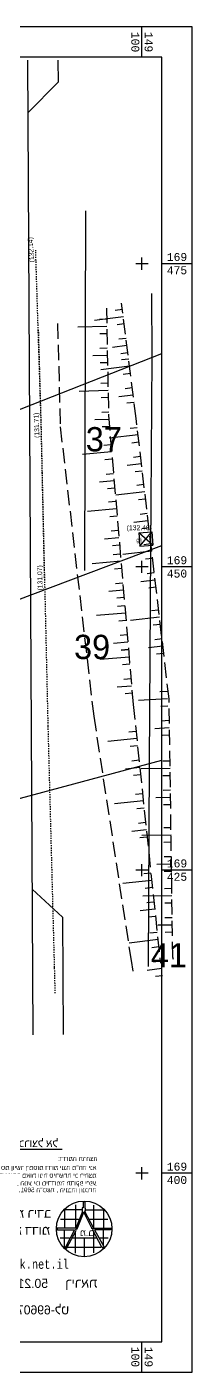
# Model space of a CAD drawing. Extents: x 148861 to 149208, y 169271 to 169495.
# Drawn here: x 149090.5 to 149104.1, y 169383.6 to 169494.5 of the extents above; entities that cross this region are included whole.
import ezdxf
from ezdxf.enums import TextEntityAlignment as Align

# ---------------------------------------------------------------- set-up
doc = ezdxf.new("R2010")
doc.units = 0
doc.header["$LTSCALE"] = 0.1
doc.header["$MEASUREMENT"] = 0
for name, pattern in [('DASHED', [17.5, 12.5, -5]), ('DASHED2', [0.375, 0.25, -0.125]), ('HIDDEN2', [0.1875, 0.125, -0.0625])]:
    doc.linetypes.add(name, pattern=pattern)
doc.layers.get('0').update_dxf_attribs({"linetype": 'CONTINUOUS'})
for name, color, linetype in [('001', 4, 'CONTINUOUS'), ('1KAV-ASFLT', 4, 'HIDDEN2'), ('BASIS_0-_1-_2-', 7, 'CONTINUOUS'), ('D', 4, 'CONTINUOUS'), ('ELEV-POINT', 2, 'CONTINUOUS'), ('FRAME', 8, 'CONTINUOUS'), ('GRID1', 34, 'CONTINUOUS'), ('GRID2', 54, 'CONTINUOUS'), ('L', 7, 'CONTINUOUS'), ('P', 3, 'CONTINUOUS'), ('TR_GILYON', 8, 'CONTINUOUS'), ('גדר', 1, 'CONTINUOUS'), ('ק-תראסא', 8, 'DASHED'), ('קוו-ביוב', 8, 'CONTINUOUS')]:
    doc.layers.add(name, color=color, linetype=linetype)
doc.styles.add('1', font='sivan.shx')
doc.styles.add('H1', font='sivan.shx', dxfattribs={"height": 1})
doc.styles.add('MONOSI', font='monosi', dxfattribs={"width": 0.8})
doc.styles.add('S2', font='miryl.shx')
doc.styles.add('TRHEBTXT', font='hebtxt.shx')

# ---------------------------------------------------------------- blocks, each defined once
blk = doc.blocks.new('TERAS')
for p, q in [((1, 0), (1, 0.8)), ((0.2, 0), (0.2, 0.4)), ((0, 0), (0, 0.2)), ((0.4, 0), (0.4, 0.2)), ((0.8, 0), (0.8, 0.2)), ((1.2, 0), (1.2, 0.2))]:
    blk.add_line(p, q)
blk = doc.blocks.new('A$C59203A48')
at = {"layer": 'קוו-ביוב'}
blk.add_blockref('TERAS', (0, 0), dxfattribs=at)
blk = doc.blocks.new('A$C3E447C09')
at = {"layer": 'גדר', "xscale": 3, "yscale": 3, "zscale": 3}
blk.add_blockref('A$C59203A48', (0, 0), dxfattribs=at)
blk = doc.blocks.new('GRIDA1')
at = {"layer": 'GRID1'}
blk.add_line((5, 0), (-5, 0), dxfattribs=at)
blk = doc.blocks.new('GRIDA2')
at = {"layer": 'GRID1'}
for p, q in [((2, 0), (-2, 0)), ((0, -2), (0, 2))]:
    blk.add_line(p, q, dxfattribs=at)

msp = doc.modelspace()

# ---------------------------------------------------------------- linework, layer by layer
at = {"layer": '001'}
for p, q in [((149090.556, 169491.774), (149090.982, 169411.421)), ((149093.056, 169491.774), (149093.066, 169489.962)), ((149090.579, 169487.429), (149093.066, 169489.962)), ((149090.919, 169423.433), (149093.431, 169421.106)), ((149093.431, 169421.106), (149093.482, 169411.435))]:
    msp.add_line(p, q, dxfattribs=at)
at = {"layer": '1KAV-ASFLT', "color": 8}
for p, q in [((149091.438, 169469.548), (149091.655, 169461.777)), ((149091.655, 169461.777), (149092.23, 169436.863)), ((149092.23, 169436.863), (149092.758, 169416.932)), ((149092.758, 169416.932), (149092.81, 169414.854))]:
    msp.add_line(p, q, dxfattribs=at)
at = {"layer": 'BASIS_0-_1-_2-', "color": 8}
for p, q in [((149100.832, 169467.264), (149100.811, 169472.536)), ((149089.244, 169462.722), (149101.641, 169467.581)), ((149100.738, 169451.42), (149100.832, 169467.264)), ((149089.535, 169447.203), (149101.641, 169451.76)), ((149100.633, 169433.785), (149100.738, 169451.42)), ((149089.258, 169430.752), (149101.641, 169434.054)), ((149100.534, 169417.04), (149100.633, 169433.785))]:
    msp.add_line(p, q, dxfattribs=at)
at = {"layer": 'D', "color": 8}
for p, q in [((149093.414, 169401.97), (149082.874, 169401.97)), ((149093.574, 169397.011), (149095.011, 169397.011)), ((149093.593, 169397.029), (149093.593, 169395.498)), ((149094.514, 169397.398), (149094.514, 169395.461)), ((149095.138, 169397.151), (149095.062, 169397.151)), ((149095.062, 169397.151), (149095.062, 169396.864)), ((149095.138, 169397.668), (149095.138, 169397.151)), ((149095.138, 169397.668), (149095.253, 169397.668)), ((149095.988, 169397.38), (149095.988, 169395.48)), ((149096.817, 169397.048), (149096.817, 169395.461)), ((149094.753, 169396.199), (149093.261, 169396.199)), ((149095.1, 169396.864), (149094.527, 169395.468)), ((149094.66, 169395.43), (149095.196, 169396.788)), ((149095.062, 169396.864), (149095.1, 169396.864)), ((149095.361, 169396.992), (149096.854, 169396.992)), ((149097.185, 169396.199), (149095.674, 169396.199)), ((149094.527, 169395.468), (149092.94, 169395.487)), ((149092.94, 169395.487), (149093.017, 169395.334)), ((149093.017, 169395.334), (149094.431, 169395.334)), ((149093.574, 169395.332), (149093.574, 169393.912)), ((149094.431, 169395.334), (149093.686, 169393.919)), ((149093.781, 169393.842), (149094.565, 169395.296)), ((149094.495, 169395.166), (149094.495, 169393.413)), ((149094.546, 169395.353), (149094.565, 169395.411)), ((149094.546, 169395.334), (149094.546, 169395.353)), ((149094.565, 169395.296), (149094.546, 169395.334)), ((149094.565, 169395.411), (149094.584, 169395.411)), ((149094.584, 169395.411), (149094.622, 169395.411)), ((149094.622, 169395.411), (149094.66, 169395.43)), ((149095.988, 169395.221), (149095.988, 169393.45)), ((149096.798, 169395.332), (149096.798, 169394.059)), ((149093.243, 169394.686), (149094.016, 169394.686)), ((149093.556, 169393.93), (149093.648, 169393.93)), ((149093.686, 169393.919), (149093.667, 169393.766)), ((149093.667, 169393.766), (149093.781, 169393.842)), ((149093.851, 169393.912), (149096.633, 169393.912)), ((149094.274, 169394.686), (149096.227, 169394.686)), ((149095.251, 169393.118), (149095.251, 169394.705)), ((149096.467, 169394.686), (149097.204, 169394.686)), ((149096.78, 169393.819), (149096.78, 169393.746)), ((149096.817, 169393.893), (149096.89, 169393.893))]:
    msp.add_line(p, q, dxfattribs=at)
for points in [[(149095.31, 169397.132), (149095.31, 169396.883), (149095.253, 169396.883), (149095.998, 169395.468), (149097.47, 169395.468), (149097.374, 169395.334), (149096.075, 169395.334), (149096.839, 169393.957), (149096.82, 169393.823), (149096.686, 169393.9), (149095.941, 169395.315), (149095.96, 169395.353), (149095.96, 169395.372), (149095.941, 169395.391), (149095.922, 169395.411), (149095.903, 169395.411), (149095.864, 169395.449), (149095.864, 169395.468), (149095.196, 169396.807)], [(149095.272, 169397.687), (149095.272, 169397.132), (149095.31, 169397.132)]]:
    msp.add_lwpolyline(points, dxfattribs=at)
msp.add_circle((149095.227, 169395.419), 2.293, dxfattribs=at)
at = {"layer": 'FRAME', "color": 8}
msp.add_lwpolyline([(149104.141, 169494.523), (148946.89, 169494.523), (148946.89, 169383.609), (149104.141, 169383.609)], close=True, dxfattribs=at)
at = {"layer": 'L', "color": 8}
msp.add_line((149095.333, 169479.358), (149095.246, 169449.696), dxfattribs=at)
at = {"layer": 'P', "color": 8}
for p, q in [((149099.735, 169452.812), (149100.812, 169452.889)), ((149099.735, 169452.812), (149099.814, 169451.707)), ((149100.891, 169451.784), (149099.735, 169452.812)), ((149099.814, 169451.707), (149100.812, 169452.889)), ((149100.812, 169452.889), (149100.891, 169451.784)), ((149099.814, 169451.707), (149100.891, 169451.784))]:
    msp.add_line(p, q, dxfattribs=at)
at = {"layer": 'P', "color": 8, "linetype": 'DASHED2'}
msp.add_lwpolyline([(149091.956, 169449.102), (149091.682, 169461.677), (149091.222, 169476.12)], dxfattribs=at)
at = {"layer": 'TR_GILYON', "color": 7}
msp.add_lwpolyline([(149101.641, 169492.023), (148949.39, 169492.023), (148949.39, 169386.109), (149101.641, 169386.109)], close=True, dxfattribs=at)
at = {"layer": 'ק-תראסא', "color": 8}
for p, q in [((149097.07, 169471.343), (149097.234, 169462.493)), ((149099.517, 169462.245), (149098.32, 169471.742)), ((149093.032, 169470.056), (149093.249, 169461.537)), ((149097.234, 169462.493), (149099.275, 169438.654)), ((149093.249, 169461.537), (149096.016, 169437.702)), ((149102.238, 169439.125), (149099.517, 169462.245)), ((149099.275, 169438.654), (149101.503, 169417.482)), ((149102.545, 169417.829), (149102.238, 169439.125)), ((149096.016, 169437.702), (149099.095, 169417.535)), ((149099.095, 169417.535), (149099.243, 169416.675)), ((149101.503, 169417.482), (149101.53, 169417.322)), ((149102.594, 169417.623), (149102.545, 169417.829))]:
    msp.add_line(p, q, dxfattribs=at)

# ---------------------------------------------------------------- block references
at = {"layer": 'FRAME', "color": 3}
ref = msp.add_blockref('GRIDA1', (149100, 169493.273), dxfattribs=dict(at, xscale=0.25, yscale=0.25, zscale=0.25, rotation=270))
ref.add_attrib('CO2', '100', dxfattribs={"layer": 'GRID2', "height": 0.66, "rotation": 270, "style": 'MONOSI'}).set_placement((149099.45, 169493.273), align=Align.MIDDLE)
ref.add_attrib('CO1', '149', dxfattribs={"layer": 'GRID2', "height": 0.66, "rotation": 270, "style": 'MONOSI'}).set_placement((149100.55, 169493.273), align=Align.MIDDLE)
ref = msp.add_blockref('GRIDA1', (149102.891, 169475), dxfattribs=dict(at, xscale=0.25, yscale=0.25, zscale=0.25))
ref.add_attrib('CO2', '475', dxfattribs={"layer": 'GRID2', "height": 0.66, "style": 'MONOSI'}).set_placement((149102.891, 169474.45), align=Align.MIDDLE)
ref.add_attrib('CO1', '169', dxfattribs={"layer": 'GRID2', "height": 0.66, "style": 'MONOSI'}).set_placement((149102.891, 169475.55), align=Align.MIDDLE)
at = {"layer": 'FRAME', "color": 3, "xscale": 0.25, "yscale": 0.25, "zscale": 0.25}
for p in [(149100, 169475), (149100, 169450), (149100, 169425), (149100, 169400)]:
    msp.add_blockref('GRIDA2', p, dxfattribs=at)
at = {"layer": 'FRAME', "color": 3}
ref = msp.add_blockref('GRIDA1', (149102.891, 169450), dxfattribs=dict(at, xscale=0.25, yscale=0.25, zscale=0.25))
ref.add_attrib('CO2', '450', dxfattribs={"layer": 'GRID2', "height": 0.66, "style": 'MONOSI'}).set_placement((149102.891, 169449.45), align=Align.MIDDLE)
ref.add_attrib('CO1', '169', dxfattribs={"layer": 'GRID2', "height": 0.66, "style": 'MONOSI'}).set_placement((149102.891, 169450.55), align=Align.MIDDLE)
ref = msp.add_blockref('GRIDA1', (149102.891, 169425), dxfattribs=dict(at, xscale=0.25, yscale=0.25, zscale=0.25))
ref.add_attrib('CO2', '425', dxfattribs={"layer": 'GRID2', "height": 0.66, "style": 'MONOSI'}).set_placement((149102.891, 169424.45), align=Align.MIDDLE)
ref.add_attrib('CO1', '169', dxfattribs={"layer": 'GRID2', "height": 0.66, "style": 'MONOSI'}).set_placement((149102.891, 169425.55), align=Align.MIDDLE)
ref = msp.add_blockref('GRIDA1', (149102.891, 169400), dxfattribs=dict(at, xscale=0.25, yscale=0.25, zscale=0.25))
ref.add_attrib('CO2', '400', dxfattribs={"layer": 'GRID2', "height": 0.66, "style": 'MONOSI'}).set_placement((149102.891, 169399.45), align=Align.MIDDLE)
ref.add_attrib('CO1', '169', dxfattribs={"layer": 'GRID2', "height": 0.66, "style": 'MONOSI'}).set_placement((149102.891, 169400.55), align=Align.MIDDLE)
ref = msp.add_blockref('GRIDA1', (149100, 169384.859), dxfattribs=dict(at, xscale=0.25, yscale=0.25, zscale=0.25, rotation=270))
ref.add_attrib('CO2', '100', dxfattribs={"layer": 'GRID2', "height": 0.66, "rotation": 270, "style": 'MONOSI'}).set_placement((149099.45, 169384.859), align=Align.MIDDLE)
ref.add_attrib('CO1', '149', dxfattribs={"layer": 'GRID2', "height": 0.66, "rotation": 270, "style": 'MONOSI'}).set_placement((149100.55, 169384.859), align=Align.MIDDLE)
at = {"layer": 'גדר', "color": 8}
for p, rotation in [((149097.154, 169466.823), 91.06359461948244), ((149097.314, 169461.556), 91.94414534138882), ((149097.748, 169456.485), 94.89350254194797), ((149098.15, 169451.796), 94.89350254141912), ((149098.52, 169447.471), 94.89350254209201), ((149098.886, 169443.198), 94.89350254192216), ((149099.196, 169439.58), 94.8935025419664), ((149099.885, 169432.857), 96.00731550103659), ((149100.426, 169427.721), 96.00731550053202), ((149101.115, 169421.17), 96.00731550051694), ((149101.701, 169416.29), 97.21274071167318)]:
    msp.add_blockref('A$C3E447C09', p, dxfattribs=dict(at, rotation=rotation))
at = {"layer": 'ק-תראסא', "color": 8}
for p, rotation in [((149098.836, 169467.649), 97.18321670881565), ((149099.351, 169463.565), 97.18321670803937), ((149100.028, 169457.901), 96.71228115492433), ((149100.58, 169453.21), 96.71228115425687), ((149101.156, 169448.317), 96.712281154631), ((149101.797, 169442.87), 96.71228115508582), ((149102.281, 169436.129), 93.23991077717956), ((149102.364, 169430.382), 90.82591031059502), ((149102.443, 169424.892), 90.82591031058837), ((149102.516, 169419.872), 90.82591031054139)]:
    msp.add_blockref('A$C3E447C09', p, dxfattribs=dict(at, rotation=rotation))

# ---------------------------------------------------------------- texts
at = {"color": 8, "style": 'MONOSI', "width": 0.8}
msp.add_text('E-mail : mohra@barak.net.il', height=0.75, dxfattribs=at).set_placement((149080.236, 169392.126))
at = {"layer": 'BASIS_0-_1-_2-', "color": 8, "style": 'TRHEBTXT'}
for s, p in [('37', (149095.36, 169459.524)), ('39', (149094.394, 169442.401)), ('41', (149100.73, 169416.973))]:
    msp.add_text(s, height=2, dxfattribs=at).set_placement(p)
at = {"layer": 'D', "color": 8, "text_generation_flag": 2}
for s, height, style, p in [('לא לצורכי רישום !', 0.63, '1', (149093.053, 169402.157)), ('אני הח"מ הנני מודד מוסמך רשיון מס', 0.375, 'H1', (149096.239, 169400.284)), ('אני הח"מ הנני מודד מוסמך רשיון מס', 0.375, 'H1', (149096.239, 169400.284)), ('הצהרת המודד:', 0.375, '1', (149096.334, 169401.026)), ('עפ"י פקודת המודדים וכי עונה על דרישת סעיף 141 לחוק', 0.375, 'H1', (149096.239, 169398.998)), ('מצהיר כי התשריט הינו תואם התוכנית וכי אין בו סטיות', 0.375, 'H1', (149096.239, 169399.641)), ('מצהיר כי התשריט הינו תואם התוכנית וכי אין בו סטיות', 0.375, 'H1', (149096.239, 169399.641)), ('התכנון והבניה , תשכ"ה 5691.', 0.375, 'H1', (149096.23, 169398.443)), ('בדיר מוחמד ראשד', 0.75, 'H1', (149092.499, 169396.33)), ('מודד מוסמך', 0.75, 'H1', (149092.414, 169394.932)), ('ב.מ', 0.5385, '1', (149095.994, 169394.826)), ('50.21.1', 0.75, '1', (149092.241, 169390.549)), ('תאריך', 0.75, 'H1', (149096.315, 169390.577)), ('טל-6960739-30', 0.75, 'H1', (149093.988, 169388.366))]:
    msp.add_text(s, height=height, dxfattribs=dict(at, style=style)).set_placement(p)
at = {"layer": 'ELEV-POINT', "color": 8}
for s, rotation, p in [('(132.14)', 94.73417, (149091.118, 169475.128)), ('(131.71)', 91.82422, (149091.529, 169460.641)), ('(131.07)', 91.24824, (149091.793, 169448.058))]:
    msp.add_text(s, height=0.405, rotation=rotation, dxfattribs=at).set_placement(p)
msp.add_text('(132.40)', height=0.405, dxfattribs=at).set_placement((149098.739, 169453.025))
at = {"layer": 'P', "color": 8, "style": 'S2'}
msp.add_text('g/j', height=0.35, dxfattribs=at).set_placement((149099.533, 169452.052))

doc.saveas('drawing.dxf')
